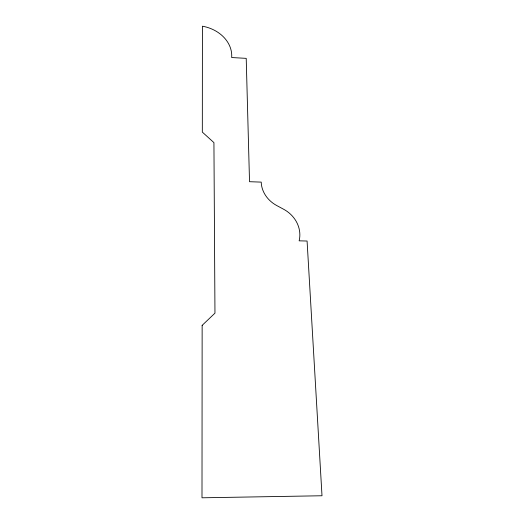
<?xml version="1.0" encoding="UTF-8"?>
<svg xmlns="http://www.w3.org/2000/svg" width="524" height="524" viewBox="0 0 524 524"><rect width="100%" height="100%" fill="white"/><g stroke="black" fill="none" stroke-linecap="round" stroke-linejoin="round"><path stroke-width="0.79" d="M202.146 325.358L201.995 497.8L322.005 495.756L307.084 241.033L299.145 240.83A30.392 27.49 19.8 0 0 283.595 209.233L276.803 205.585A29.036 25.421 19.7 0 1 261.221 182.116L249.522 181.704L246.214 58.354L231.673 57.542A34.597 28.185 9.1 0 0 202.415 26.2L202.323 132.1L213.93 142.626L214.964 313.162L202.146 325.358"/></g></svg>
